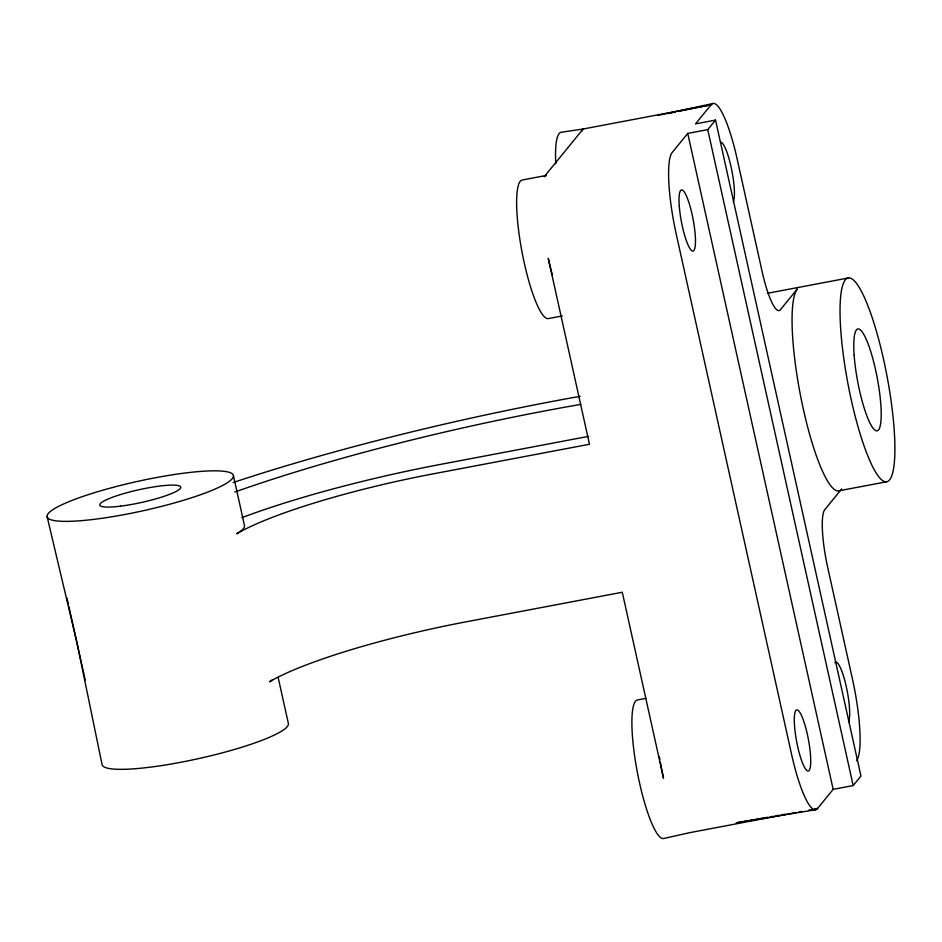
<?xml version="1.0" encoding="UTF-8"?>
<svg xmlns="http://www.w3.org/2000/svg" width="942" height="942" viewBox="0 0 942 942"><rect width="100%" height="100%" fill="white"/><g stroke="black" fill="none" stroke-linecap="round" stroke-linejoin="round"><path stroke-width="1.41" d="M715.531 120.081L707.748 129.631L687.754 133.411L672.176 152.51A70.509 13.529 79.3 0 0 676.226 234.04L791.492 753.977A70.509 13.529 79.3 0 0 817.597 808.448L814.724 808.99L817.597 808.448L833.164 789.349L853.169 785.557L860.953 776.008L715.531 120.081L695.537 123.861L711.104 104.774A70.509 13.529 79.3 0 1 737.209 159.233L762.043 271.225A49.773 9.55 79.3 0 0 780.459 309.671L797.332 288.97A103.691 19.888 79.3 0 0 801.407 400.067A103.691 19.888 79.3 0 0 838.51 490.888L886.504 481.798A103.691 19.888 79.3 0 0 875.153 326.98A103.691 19.888 79.3 0 0 840.817 330.842A103.691 19.888 79.3 0 0 886.504 481.798M841.665 488.957L824.792 509.646A49.773 9.55 79.3 0 0 827.653 567.19L852.475 679.17A70.509 13.529 79.3 0 1 856.525 760.7M657.61 115.466L713.247 103.455M667.866 113.582L675.073 112.11M677.957 111.521L711.104 104.774L583.122 129.007L561.267 132.245A70.509 13.529 79.3 0 0 555.78 163.755M562.315 315.935L548.197 318.608A70.509 13.529 79.3 0 1 521.797 250.808A70.509 13.529 79.3 0 1 522.339 179.993L546.336 175.447A70.509 13.529 79.3 0 0 544.193 176.755L583.122 129.007A70.509 13.529 79.3 0 0 581.944 131.044M767.412 293.303L848.483 277.949M588.632 436.346L440.632 464.371A236.418 36.985 -12.5 0 0 241.894 517.653M646.082 698.328L637.616 699.93A70.509 13.529 79.3 0 0 637.063 770.756A70.509 13.529 79.3 0 0 663.474 838.545L689.615 832.681L796.025 812.534M798.898 811.98L801.783 811.439M808.966 810.073L811.851 809.531M767.636 817.279L736.232 822.837L815.454 809.755M770.497 816.773L773.347 816.267M776.208 815.772L779.058 815.266M781.919 814.759L784.768 814.253M47.1 516.581L77.056 643.186L102.077 764.563A95.401 14.919 -12.5 0 0 196.996 758.958A95.401 14.919 -12.5 0 0 288.429 723.727L278.114 677.274M707.748 129.631L853.169 785.557M687.754 133.411L833.164 789.349M233.451 475.757A95.401 14.919 -12.5 0 1 94.777 519.254A95.401 14.919 -12.5 0 1 92.563 493.278A95.401 14.919 -12.5 0 1 233.451 475.757L244.367 525.071A95.401 14.919 -12.5 0 1 236.689 533.796A186.646 29.202 -12.5 0 1 432.849 473.92L589.468 444.259L548.244 258.273A70.509 13.529 79.3 0 0 552.518 275.417M67.023 598.088L68.295 603.822M68.931 606.683L85.263 680.242M272.344 679.959A95.401 14.919 -12.5 0 1 269.494 681.773A186.646 29.202 -12.5 0 1 465.654 621.908L622.273 592.247L663.509 778.222A70.509 13.529 79.3 0 1 660.33 762.184M233.145 482.528A443.812 69.425 -12.5 0 1 580.201 396.299M834.8 662.709A31.11 5.97 79.3 0 1 845.998 685.352A31.11 5.97 79.3 0 1 848.518 722.019M720.477 142.183A31.11 5.97 79.3 0 1 731.322 168.029A31.11 5.97 79.3 0 1 733.253 202.083M659.871 759.487A70.509 13.529 79.3 0 1 659.435 756.815M234.805 492.03A394.039 61.642 -12.5 0 1 580.802 404.389M120.494 506.16A41.472 6.488 -12.5 0 0 180.782 487.25A41.472 6.488 -12.5 0 0 119.528 494.868A41.472 6.488 -12.5 0 0 120.494 506.16M679.253 205.803A31.11 5.97 79.3 0 0 692.959 251.09A31.11 5.97 79.3 0 0 689.556 204.638A31.11 5.97 79.3 0 0 679.253 205.803M794.518 725.74A31.11 5.97 79.3 0 0 808.224 771.027A31.11 5.97 79.3 0 0 804.821 724.586A31.11 5.97 79.3 0 0 794.518 725.74M854.159 355.358A51.845 9.95 79.3 0 0 877.002 430.835A51.845 9.95 79.3 0 0 871.326 353.427A51.845 9.95 79.3 0 0 854.159 355.358"/></g></svg>
